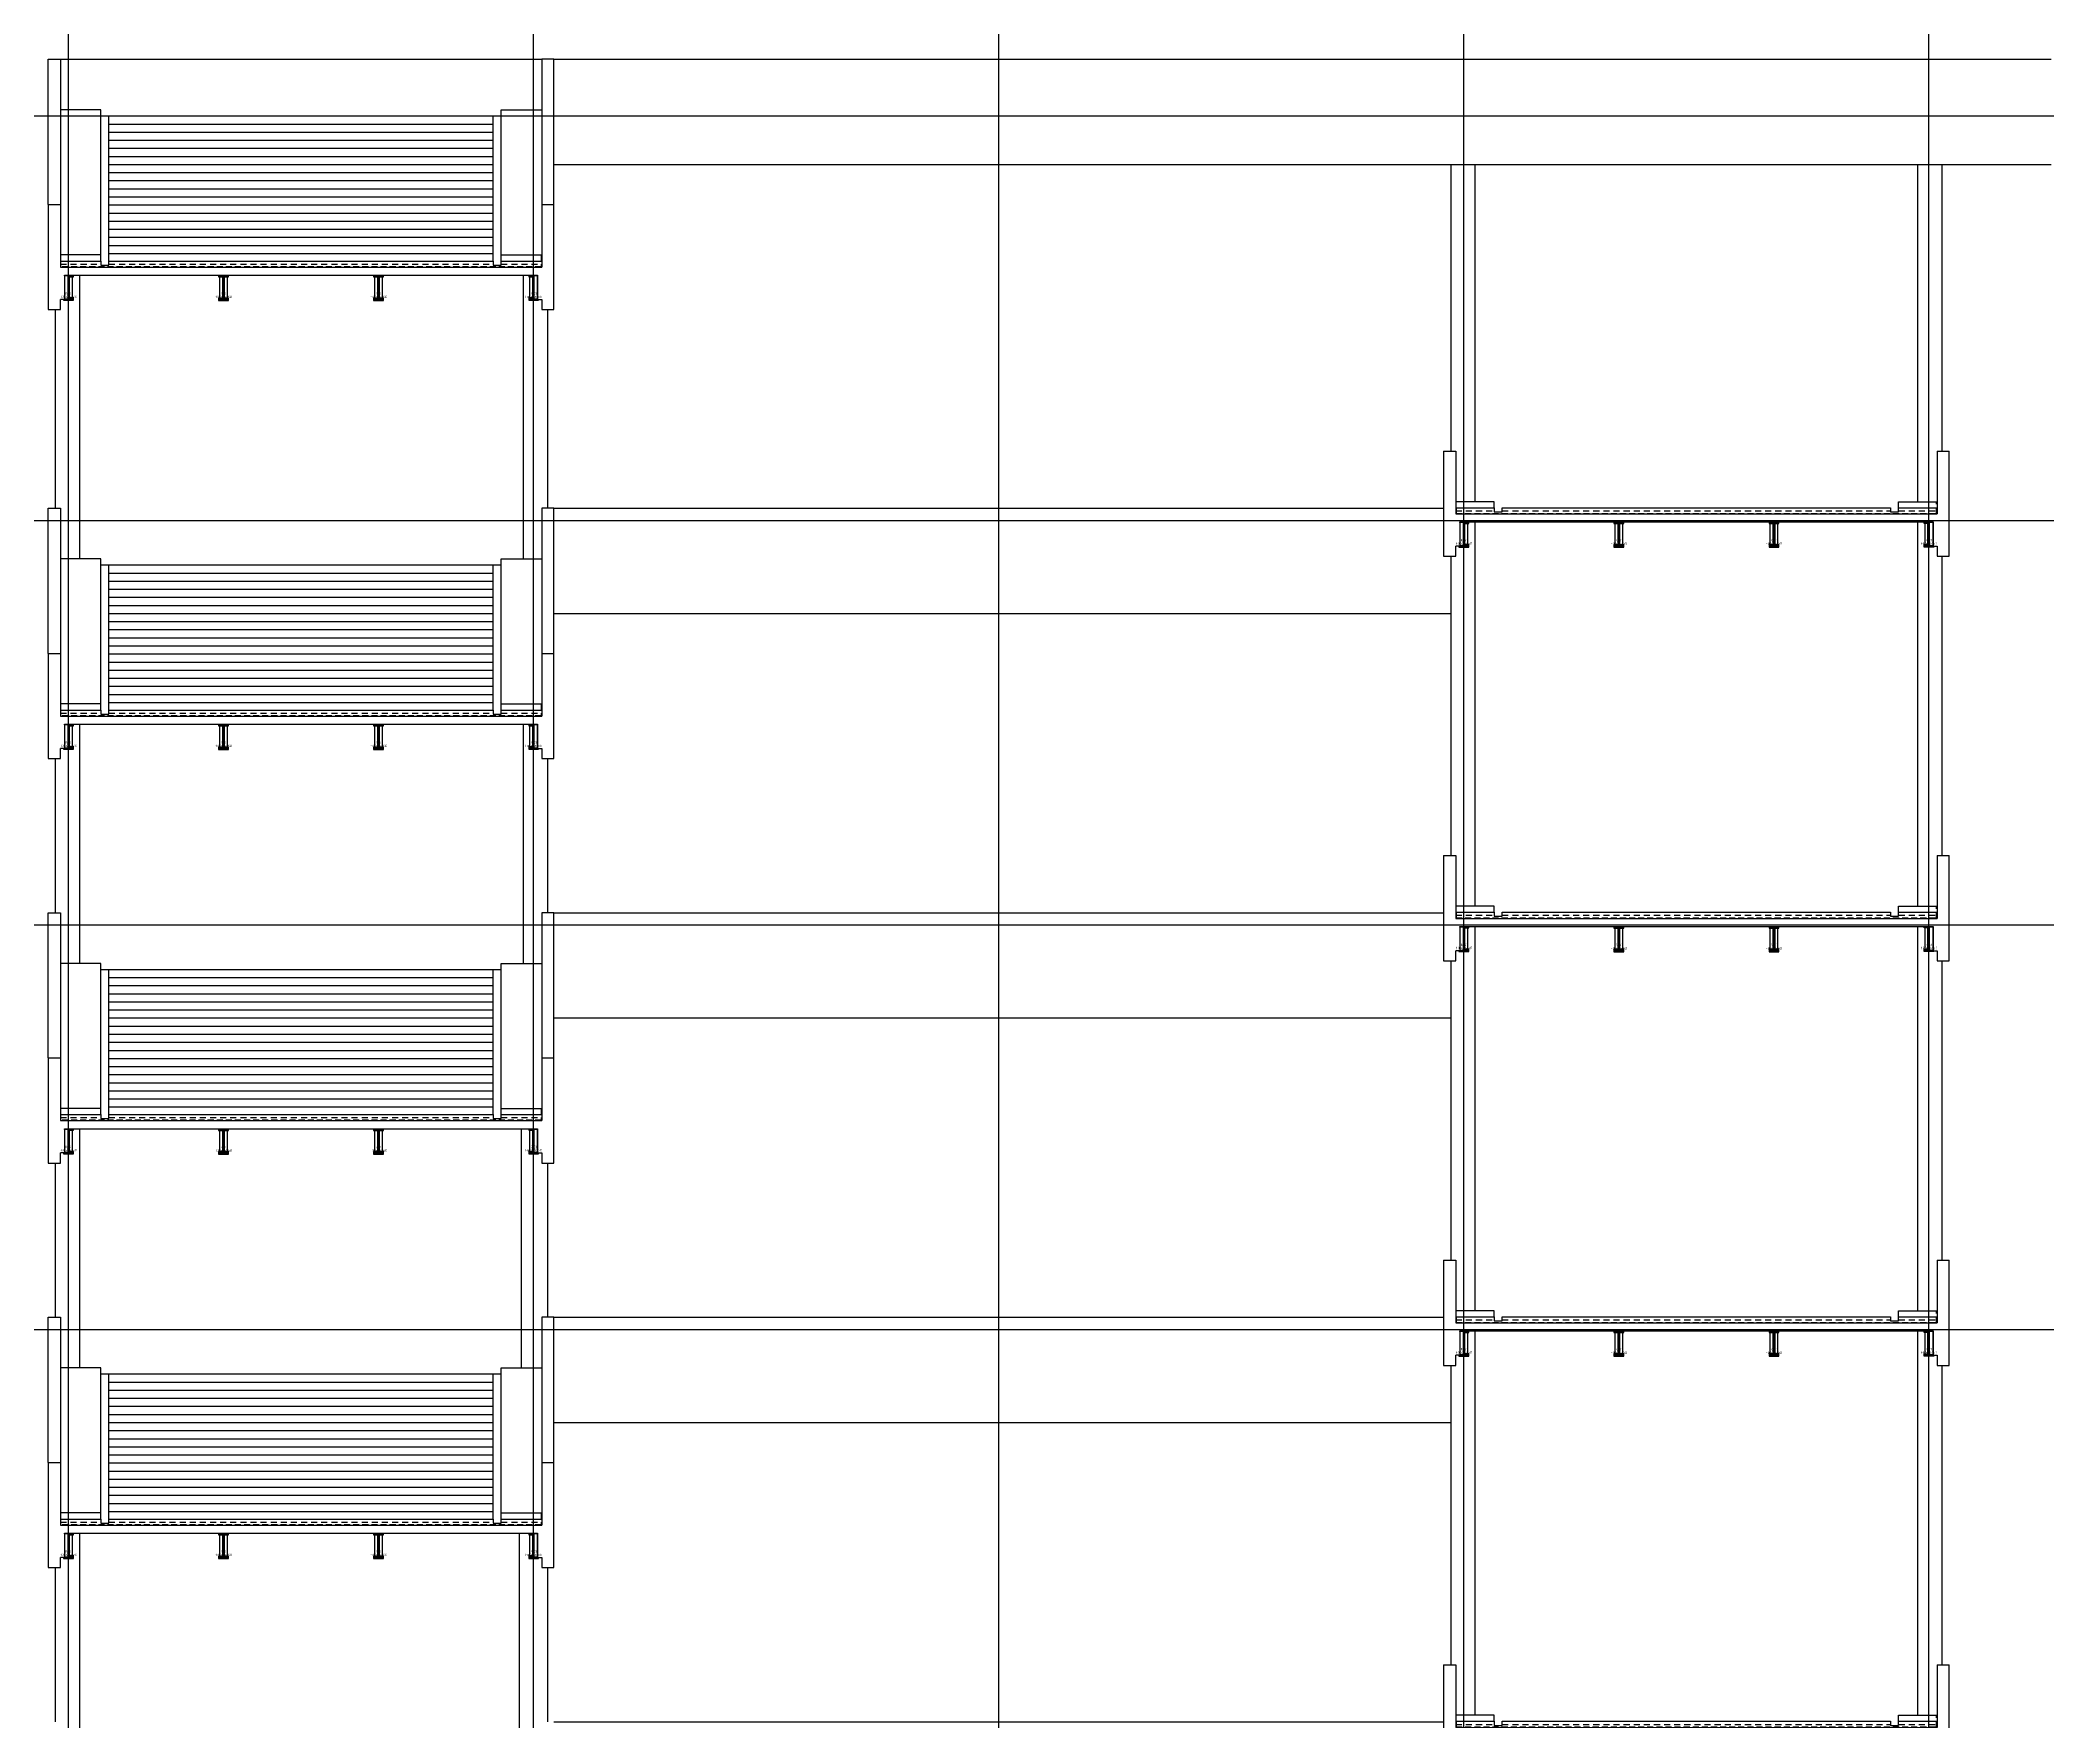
# Model space of a CAD drawing. Header units: millimetres. Extents: x 35054840 to 35483341, y -1288013 to -991013.
# Drawn here: x 35156326 to 35205965, y -1082459 to -1040886 of the extents above; entities that cross this region are included whole.
import ezdxf
from ezdxf.enums import TextEntityAlignment as Align

# ---------------------------------------------------------------- set-up
doc = ezdxf.new("R2010")
doc.units = ezdxf.units.MM
doc.header["$LTSCALE"] = 1000
doc.header["$MEASUREMENT"] = 0
doc.linetypes.add('DASHED', pattern=[0.75, 0.5, -0.25])
doc.linetypes.add('HID', pattern=[2.5, 1.5, -1])
doc.layers.get('0').update_dxf_attribs({"linetype": 'CONTINUOUS'})
doc.layers.get('Defpoints').update_dxf_attribs({"color": 161, "linetype": 'CONTINUOUS'})
for name, color, linetype in [('02-COL', 2, 'CONTINUOUS'), ('cen', 1, 'CONTINUOUS'), ('con', 2, 'CONTINUOUS'), ('ELE-8', 8, 'CONTINUOUS'), ('ELE5', 254, 'CONTINUOUS'), ('ELE9', 9, 'CONTINUOUS'), ('FIN', 9, 'CONTINUOUS'), ('FIN(내화피복)', 8, 'CONTINUOUS'), ('FIN(아스콘)', 3, 'CONTINUOUS'), ('STEEL', 5, 'CONTINUOUS'), ('stl', 3, 'CONTINUOUS'), ('wire-meshes', 1, 'CONTINUOUS')]:
    doc.layers.add(name, color=color, linetype=linetype)
doc.styles.add('TE', font='malgun_0.ttf')

# ---------------------------------------------------------------- blocks, each defined once
blk = doc.blocks.new('sdfdfgdfgdfg')
at = {"layer": 'cen', "ltscale": 0.1}
for p, q in [((34514939, -193275), (34514939, -106382)), ((34526439, -193275), (34526439, -106382)), ((34537939, -193275), (34537939, -106382)), ((34549439, -193275), (34549439, -106382)), ((34560939, -193275), (34560939, -106382))]:
    blk.add_line(p, q, dxfattribs=at)
at = {"layer": 'cen', "ltscale": 5}
for p, q in [((34490299, -116175), (34770828, -116175)), ((34490299, -126175), (34770828, -126175)), ((34490299, -136175), (34770828, -136175)), ((34490299, -146175), (34770828, -146175))]:
    blk.add_line(p, q, dxfattribs=at)
blk = doc.blocks.new('A$C426f83c9')
at = {"layer": '02-COL', "ltscale": 0.1}
for points in [[(400, 800), (400, 200), (300, 200)], [(12100, 800), (12100, 200), (12200, 200)], [(0, -50), (300, -50), (300, 200)], [(12200, 200), (12200, -50), (12500, -50)]]:
    blk.add_lwpolyline(points, dxfattribs=at)
at = {"layer": 'con', "ltscale": 0.1}
for p, q in [((0, 2550), (300, 2550)), ((300, 1000), (12200, 1000))]:
    blk.add_line(p, q, dxfattribs=at)
for points in [[(0, 2550), (0, -50)], [(300, 2550), (300, 1000)], [(12200, 2550), (12200, 1000)], [(12200, 2550), (12500, 2550)], [(12500, -50), (12500, 2550)], [(400, 800), (12100, 800)]]:
    blk.add_lwpolyline(points, dxfattribs=at)
at = {"layer": 'ELE-8', "color": 253, "ltscale": 0.1}
for p, q in [((1300, 4737), (11200, 4737)), ((1500, 1150), (1500, 4737)), ((1500, 4537), (11000, 4537)), ((11000, 1150), (11000, 4737)), ((1500, 4337), (11000, 4337)), ((1500, 4137), (11000, 4137)), ((1500, 3937), (11000, 3937)), ((1500, 3737), (11000, 3737)), ((1500, 3537), (11000, 3537)), ((1500, 3337), (11000, 3337)), ((1500, 3137), (11000, 3137)), ((1500, 2937), (11000, 2937)), ((1500, 2737), (11000, 2737)), ((1500, 2537), (11000, 2537)), ((1500, 2337), (11000, 2337)), ((1500, 2137), (11000, 2137)), ((1500, 1937), (11000, 1937)), ((1500, 1737), (11000, 1737)), ((1500, 1537), (11000, 1537)), ((1500, 1337), (11000, 1337))]:
    blk.add_line(p, q, dxfattribs=at)
for points in [[(0, 2550), (0, 6137), (300, 6137), (300, 2550)], [(12500, 2550), (12500, 6137), (12200, 6137), (12200, 2550)], [(1300, 1300), (1300, 4887), (300, 4887)], [(11200, 1300), (11200, 4887), (12200, 4887)]]:
    blk.add_lwpolyline(points, dxfattribs=at)
at = {"layer": 'ELE9', "linetype": 'DASHED', "ltscale": 0.3}
blk.add_lwpolyline([(12190, 1300), (12190, 1010), (310, 1010), (310, 1300)], dxfattribs=at)
at = {"layer": 'FIN'}
for p, q in [((300, 1150), (1300, 1150)), ((1500, 1150), (11000, 1150)), ((11200, 1150), (12200, 1150))]:
    blk.add_line(p, q, dxfattribs=at)
for points in [[(1300, 1150), (1300, 1050), (1500, 1050), (1500, 1150)], [(11000, 1150), (11000, 1050), (11200, 1050), (11200, 1150)]]:
    blk.add_lwpolyline(points, dxfattribs=at)
at = {"layer": 'FIN(아스콘)'}
for p, q in [((1300, 1300), (300, 1300)), ((1300, 1150), (1300, 1300)), ((11200, 1150), (11200, 1300)), ((11200, 1300), (12200, 1300))]:
    blk.add_line(p, q, dxfattribs=at)
at = {"layer": 'wire-meshes', "linetype": 'HID', "ltscale": 0.1}
for p, q in [((300, 1075), (1300, 1075)), ((1500, 1075), (11000, 1075)), ((11200, 1075), (12200, 1075))]:
    blk.add_line(p, q, dxfattribs=at)
blk = doc.blocks.new('SKLDJGKFGHGHJJH')
at = {"layer": '02-COL', "ltscale": 0.1}
for points in [[(35611426, -1082796), (35611426, -1083396), (35611326, -1083396)], [(35623126, -1082796), (35623126, -1083396), (35623226, -1083396)], [(35611026, -1083646), (35611326, -1083646), (35611326, -1083396)], [(35623226, -1083396), (35623226, -1083646), (35623526, -1083646)]]:
    blk.add_lwpolyline(points, dxfattribs=at)
at = {"layer": 'con', "ltscale": 0.1}
for p, q in [((35611026, -1081046), (35611326, -1081046)), ((35611326, -1082596), (35623226, -1082596))]:
    blk.add_line(p, q, dxfattribs=at)
for points in [[(35611026, -1081046), (35611026, -1083646)], [(35611326, -1081046), (35611326, -1082596)], [(35623226, -1081046), (35623226, -1082596)], [(35623226, -1081046), (35623526, -1081046)], [(35623526, -1083646), (35623526, -1081046)], [(35611426, -1082796), (35623126, -1082796)]]:
    blk.add_lwpolyline(points, dxfattribs=at)
at = {"layer": 'ELE9', "linetype": 'DASHED', "ltscale": 0.3}
blk.add_lwpolyline([(35611336, -1082446), (35611336, -1082586), (35623216, -1082586), (35623216, -1082296)], dxfattribs=at)
at = {"layer": 'FIN'}
for p, q in [((35611326, -1082446), (35612276, -1082446)), ((35612476, -1082446), (35622076, -1082446)), ((35622276, -1082446), (35623226, -1082446))]:
    blk.add_line(p, q, dxfattribs=at)
for points in [[(35612276, -1082446), (35612276, -1082546), (35612476, -1082546), (35612476, -1082446)], [(35622076, -1082446), (35622076, -1082546), (35622276, -1082546), (35622276, -1082446)]]:
    blk.add_lwpolyline(points, dxfattribs=at)
at = {"layer": 'FIN(아스콘)'}
for p, q in [((35612276, -1082296), (35611326, -1082296)), ((35612276, -1082446), (35612276, -1082296)), ((35622276, -1082446), (35622276, -1082296)), ((35622276, -1082296), (35623226, -1082296))]:
    blk.add_line(p, q, dxfattribs=at)
at = {"layer": 'wire-meshes', "linetype": 'HID', "ltscale": 0.1}
for p, q in [((35611326, -1082521), (35612276, -1082521)), ((35612476, -1082521), (35622076, -1082521)), ((35622276, -1082521), (35623226, -1082521))]:
    blk.add_line(p, q, dxfattribs=at)
blk = doc.blocks.new('*U229')
at = {"layer": 'Defpoints'}
for p, q in [((-100.5, 283), (-100.5, -283)), ((-6, 0), (6, 0)), ((100.5, -283), (100.5, 283))]:
    blk.add_line(p, q, dxfattribs=at)
at = {"layer": 'STEEL', "color": 0, "linetype": 'ByBlock', "ltscale": 0.5}
for p, q in [((-6, 283), (-100.5, 283)), ((-6, -283), (-6, 283)), ((100.5, 283), (6, 283)), ((6, 283), (6, -283)), ((-100.5, -283), (-6, -283)), ((6, -283), (100.5, -283))]:
    blk.add_line(p, q, dxfattribs=at)
for points in [[(-100.5, 283), (-100.5, 303), (100.5, 303), (100.5, 283)], [(100.5, -283), (100.5, -303), (-100.5, -303), (-100.5, -283)]]:
    blk.add_lwpolyline(points, dxfattribs=at)
blk = doc.blocks.new('RaSB1')
at = {"layer": 'stl'}
blk.add_blockref('*U229', (0, -303), dxfattribs=at)
at = {"layer": 'Defpoints', "style": 'TE', "width": 0.5}
for s, p in [('RaSB1', (2, -455)), ('H-606x201x12x20', (2, -536))]:
    blk.add_text(s, height=60, dxfattribs=at).set_placement(p, align=Align.MIDDLE_CENTER)
blk = doc.blocks.new('*U46')
at = {"layer": 'Defpoints'}
for p, q in [((-100, 283), (-100, -283)), ((-5.5, 0), (5.5, 0)), ((100, -283), (100, 283))]:
    blk.add_line(p, q, dxfattribs=at)
at = {"layer": 'STEEL', "color": 0, "linetype": 'ByBlock', "ltscale": 0.5}
for p, q in [((-5.5, 283), (-100, 283)), ((-5.5, -283), (-5.5, 283)), ((100, 283), (5.5, 283)), ((5.5, 283), (5.5, -283)), ((-100, -283), (-5.5, -283)), ((5.5, -283), (100, -283))]:
    blk.add_line(p, q, dxfattribs=at)
for points in [[(-100, 283), (-100, 300), (100, 300), (100, 283)], [(100, -283), (100, -300), (-100, -300), (-100, -283)]]:
    blk.add_lwpolyline(points, dxfattribs=at)
blk = doc.blocks.new('RaSG1')
at = {"layer": 'stl'}
blk.add_blockref('*U46', (0, -300), dxfattribs=at)
at = {"layer": 'Defpoints', "style": 'TE', "width": 0.5}
for s, p in [('RaSG1', (2, -452)), ('H-600x200x11x17', (2, -533))]:
    blk.add_text(s, height=60, dxfattribs=at).set_placement(p, align=Align.MIDDLE_CENTER)
blk = doc.blocks.new('sdfsdfdfgdfg')
at = {"layer": 'ELE-8', "color": 253, "ltscale": 0.1}
for points in [[(34710826, -184690), (34722726, -184690)], [(34723026, -184690), (34760051, -184690)], [(34723026, -187290), (34760051, -187290)], [(34723026, -195790), (34745026, -195790)], [(34723026, -198390), (34745201, -198390)], [(34723026, -205790), (34745026, -205790)], [(34723026, -208390), (34745201, -208390)], [(34723026, -215790), (34745026, -215790)], [(34723026, -218390), (34745201, -218390)], [(34723026, -225790), (34745026, -225790)]]:
    blk.add_lwpolyline(points, dxfattribs=at)
at = {"layer": 'ELE5', "ltscale": 1000}
for points in [[(34745201, -187290), (34745201, -194377)], [(34745801, -187290), (34745801, -195627)], [(34756751, -195627), (34756751, -187290)], [(34757351, -194377), (34757351, -187290)], [(34711301, -190027), (34711301, -197040)], [(34722276, -197040), (34722276, -190027)], [(34710701, -190877), (34710701, -195790)], [(34722876, -195790), (34722876, -190877)], [(34745801, -196127), (34745801, -205627)], [(34756751, -205627), (34756751, -196127)], [(34745201, -196977), (34745201, -204377)], [(34757351, -204377), (34757351, -196977)], [(34711301, -201127), (34711301, -207040)], [(34722276, -207040), (34722276, -201127)], [(34710701, -201977), (34710701, -205790)], [(34722876, -205790), (34722876, -201977)], [(34745801, -206127), (34745801, -215627)], [(34756751, -215627), (34756751, -206127)], [(34745201, -206977), (34745201, -214377)], [(34757351, -214377), (34757351, -206977)], [(34711301, -211127), (34711301, -217040)], [(34722226, -217040), (34722226, -211127)], [(34710701, -211977), (34710701, -215790)], [(34722876, -215790), (34722876, -211977)], [(34745801, -216127), (34745801, -225627)], [(34756751, -225627), (34756751, -216127)], [(34745201, -216977), (34745201, -224377)], [(34757351, -224377), (34757351, -216977)], [(34711301, -221127), (34711301, -227040)], [(34722176, -227040), (34722176, -221127)], [(34710701, -221977), (34710701, -225790)], [(34722876, -225790), (34722876, -221977)]]:
    blk.add_lwpolyline(points, dxfattribs=at)
at = {"ltscale": 0.1}
for name, p in [('A$C426f83c9', (34710526, -190827)), ('SKLDJGKFGHGHJJH', (-866000, 886669)), ('A$C426f83c9', (34710526, -201927)), ('SKLDJGKFGHGHJJH', (-866000, 876669)), ('A$C426f83c9', (34710526, -211927)), ('SKLDJGKFGHGHJJH', (-866000, 866669)), ('A$C426f83c9', (34710526, -221927)), ('SKLDJGKFGHGHJJH', (-866000, 856669))]:
    blk.add_blockref(name, p, dxfattribs=at)
at = {"layer": '02-COL'}
for name, p in [('RaSG1', (34711026, -190027)), ('RaSB1', (34714859, -190027)), ('RaSB1', (34718692, -190027)), ('RaSG1', (34722526, -190027)), ('RaSG1', (34745526, -196127)), ('RaSB1', (34749359, -196127)), ('RaSB1', (34753192, -196127)), ('RaSG1', (34757026, -196127)), ('RaSG1', (34711026, -201127)), ('RaSB1', (34714859, -201127)), ('RaSB1', (34718692, -201127)), ('RaSG1', (34722526, -201127)), ('RaSG1', (34745526, -206127)), ('RaSB1', (34749359, -206127)), ('RaSB1', (34753192, -206127)), ('RaSG1', (34757026, -206127)), ('RaSG1', (34711026, -211127)), ('RaSB1', (34714859, -211127)), ('RaSB1', (34718692, -211127)), ('RaSG1', (34722526, -211127)), ('RaSG1', (34745526, -216127)), ('RaSB1', (34749359, -216127)), ('RaSB1', (34753192, -216127)), ('RaSG1', (34757026, -216127)), ('RaSG1', (34711026, -221127)), ('RaSB1', (34714859, -221127)), ('RaSB1', (34718692, -221127)), ('RaSG1', (34722526, -221127))]:
    blk.add_blockref(name, p, dxfattribs=at)

msp = doc.modelspace()

# ---------------------------------------------------------------- linework, layer by layer
at = {"layer": 'FIN(내화피복)', "ltscale": 10000}
for points in [[(35156904.8, -1047295.9), (35156904.8, -1047316.9), (35157146.8, -1047316.9), (35157146.8, -1047257.9), (35157052.3, -1047257.9), (35157052.3, -1046733.9), (35157146.8, -1046733.9), (35157146.8, -1046695.9)], [(35160737.6, -1046695.9), (35160737.6, -1046736.9), (35160832.1, -1046736.9), (35160832.1, -1047260.9), (35160737.6, -1047260.9), (35160737.6, -1047322.9), (35160980.6, -1047322.9), (35160980.6, -1047260.9), (35160886.1, -1047260.9), (35160886.1, -1046736.9), (35160980.6, -1046736.9), (35160980.6, -1046695.9)], [(35164571, -1046695.9), (35164571, -1046736.9), (35164665.5, -1046736.9), (35164665.5, -1047260.9), (35164571, -1047260.9), (35164571, -1047322.9), (35164814, -1047322.9), (35164814, -1047260.9), (35164719.5, -1047260.9), (35164719.5, -1046736.9), (35164814, -1046736.9), (35164814, -1046695.9)], [(35168404.8, -1046695.9), (35168404.8, -1046733.9), (35168499.3, -1046733.9), (35168499.3, -1047257.9), (35168404.8, -1047257.9), (35168404.8, -1047316.9), (35168646.8, -1047316.9), (35168646.8, -1047295.9)], [(35191404.8, -1053395.9), (35191404.8, -1053416.9), (35191646.8, -1053416.9), (35191646.8, -1053357.9), (35191552.3, -1053357.9), (35191552.3, -1052833.9), (35191646.8, -1052833.9), (35191646.8, -1052795.9)], [(35195237.6, -1052795.9), (35195237.6, -1052836.9), (35195332.1, -1052836.9), (35195332.1, -1053360.9), (35195237.6, -1053360.9), (35195237.6, -1053422.9), (35195480.6, -1053422.9), (35195480.6, -1053360.9), (35195386.1, -1053360.9), (35195386.1, -1052836.9), (35195480.6, -1052836.9), (35195480.6, -1052795.9)], [(35199071, -1052795.9), (35199071, -1052836.9), (35199165.5, -1052836.9), (35199165.5, -1053360.9), (35199071, -1053360.9), (35199071, -1053422.9), (35199314, -1053422.9), (35199314, -1053360.9), (35199219.5, -1053360.9), (35199219.5, -1052836.9), (35199314, -1052836.9), (35199314, -1052795.9)], [(35203146.8, -1053395.9), (35203146.8, -1053416.9), (35202904.8, -1053416.9), (35202904.8, -1053357.9), (35202999.3, -1053357.9), (35202999.3, -1052833.9), (35202904.8, -1052833.9), (35202904.8, -1052795.9)], [(35156904.8, -1058395.9), (35156904.8, -1058416.9), (35157146.8, -1058416.9), (35157146.8, -1058357.9), (35157052.3, -1058357.9), (35157052.3, -1057833.9), (35157146.8, -1057833.9), (35157146.8, -1057795.9)], [(35160737.6, -1057795.9), (35160737.6, -1057836.9), (35160832.1, -1057836.9), (35160832.1, -1058360.9), (35160737.6, -1058360.9), (35160737.6, -1058422.9), (35160980.6, -1058422.9), (35160980.6, -1058360.9), (35160886.1, -1058360.9), (35160886.1, -1057836.9), (35160980.6, -1057836.9), (35160980.6, -1057795.9)], [(35164571, -1057795.9), (35164571, -1057836.9), (35164665.5, -1057836.9), (35164665.5, -1058360.9), (35164571, -1058360.9), (35164571, -1058422.9), (35164814, -1058422.9), (35164814, -1058360.9), (35164719.5, -1058360.9), (35164719.5, -1057836.9), (35164814, -1057836.9), (35164814, -1057795.9)], [(35168404.8, -1057795.9), (35168404.8, -1057833.9), (35168499.3, -1057833.9), (35168499.3, -1058357.9), (35168404.8, -1058357.9), (35168404.8, -1058416.9), (35168646.8, -1058416.9), (35168646.8, -1058395.9)], [(35191404.8, -1063395.9), (35191404.8, -1063416.9), (35191646.8, -1063416.9), (35191646.8, -1063357.9), (35191552.3, -1063357.9), (35191552.3, -1062833.9), (35191646.8, -1062833.9), (35191646.8, -1062795.9)], [(35195237.6, -1062795.9), (35195237.6, -1062836.9), (35195332.1, -1062836.9), (35195332.1, -1063360.9), (35195237.6, -1063360.9), (35195237.6, -1063422.9), (35195480.6, -1063422.9), (35195480.6, -1063360.9), (35195386.1, -1063360.9), (35195386.1, -1062836.9), (35195480.6, -1062836.9), (35195480.6, -1062795.9)], [(35199071, -1062795.9), (35199071, -1062836.9), (35199165.5, -1062836.9), (35199165.5, -1063360.9), (35199071, -1063360.9), (35199071, -1063422.9), (35199314, -1063422.9), (35199314, -1063360.9), (35199219.5, -1063360.9), (35199219.5, -1062836.9), (35199314, -1062836.9), (35199314, -1062795.9)], [(35203146.8, -1063395.9), (35203146.8, -1063416.9), (35202904.8, -1063416.9), (35202904.8, -1063357.9), (35202999.3, -1063357.9), (35202999.3, -1062833.9), (35202904.8, -1062833.9), (35202904.8, -1062795.9)], [(35156904.8, -1068395.9), (35156904.8, -1068416.9), (35157146.8, -1068416.9), (35157146.8, -1068357.9), (35157052.3, -1068357.9), (35157052.3, -1067833.9), (35157146.8, -1067833.9), (35157146.8, -1067795.9)], [(35160737.6, -1067795.9), (35160737.6, -1067836.9), (35160832.1, -1067836.9), (35160832.1, -1068360.9), (35160737.6, -1068360.9), (35160737.6, -1068422.9), (35160980.6, -1068422.9), (35160980.6, -1068360.9), (35160886.1, -1068360.9), (35160886.1, -1067836.9), (35160980.6, -1067836.9), (35160980.6, -1067795.9)], [(35164571, -1067795.9), (35164571, -1067836.9), (35164665.5, -1067836.9), (35164665.5, -1068360.9), (35164571, -1068360.9), (35164571, -1068422.9), (35164814, -1068422.9), (35164814, -1068360.9), (35164719.5, -1068360.9), (35164719.5, -1067836.9), (35164814, -1067836.9), (35164814, -1067795.9)], [(35168404.8, -1067795.9), (35168404.8, -1067833.9), (35168499.3, -1067833.9), (35168499.3, -1068357.9), (35168404.8, -1068357.9), (35168404.8, -1068416.9), (35168646.8, -1068416.9), (35168646.8, -1068395.9)], [(35191404.8, -1073395.9), (35191404.8, -1073416.9), (35191646.8, -1073416.9), (35191646.8, -1073357.9), (35191552.3, -1073357.9), (35191552.3, -1072833.9), (35191646.8, -1072833.9), (35191646.8, -1072795.9)], [(35195237.6, -1072795.9), (35195237.6, -1072836.9), (35195332.1, -1072836.9), (35195332.1, -1073360.9), (35195237.6, -1073360.9), (35195237.6, -1073422.9), (35195480.6, -1073422.9), (35195480.6, -1073360.9), (35195386.1, -1073360.9), (35195386.1, -1072836.9), (35195480.6, -1072836.9), (35195480.6, -1072795.9)], [(35199071, -1072795.9), (35199071, -1072836.9), (35199165.5, -1072836.9), (35199165.5, -1073360.9), (35199071, -1073360.9), (35199071, -1073422.9), (35199314, -1073422.9), (35199314, -1073360.9), (35199219.5, -1073360.9), (35199219.5, -1072836.9), (35199314, -1072836.9), (35199314, -1072795.9)], [(35203146.8, -1073395.9), (35203146.8, -1073416.9), (35202904.8, -1073416.9), (35202904.8, -1073357.9), (35202999.3, -1073357.9), (35202999.3, -1072833.9), (35202904.8, -1072833.9), (35202904.8, -1072795.9)], [(35156904.8, -1078395.9), (35156904.8, -1078416.9), (35157146.8, -1078416.9), (35157146.8, -1078357.9), (35157052.3, -1078357.9), (35157052.3, -1077833.9), (35157146.8, -1077833.9), (35157146.8, -1077795.9)], [(35160737.6, -1077795.9), (35160737.6, -1077836.9), (35160832.1, -1077836.9), (35160832.1, -1078360.9), (35160737.6, -1078360.9), (35160737.6, -1078422.9), (35160980.6, -1078422.9), (35160980.6, -1078360.9), (35160886.1, -1078360.9), (35160886.1, -1077836.9), (35160980.6, -1077836.9), (35160980.6, -1077795.9)], [(35164571, -1077795.9), (35164571, -1077836.9), (35164665.5, -1077836.9), (35164665.5, -1078360.9), (35164571, -1078360.9), (35164571, -1078422.9), (35164814, -1078422.9), (35164814, -1078360.9), (35164719.5, -1078360.9), (35164719.5, -1077836.9), (35164814, -1077836.9), (35164814, -1077795.9)], [(35168404.8, -1077795.9), (35168404.8, -1077833.9), (35168499.3, -1077833.9), (35168499.3, -1078357.9), (35168404.8, -1078357.9), (35168404.8, -1078416.9), (35168646.8, -1078416.9), (35168646.8, -1078395.9)]]:
    msp.add_lwpolyline(points, dxfattribs=at)

# ---------------------------------------------------------------- block references
msp.add_blockref('sdfdfgdfgdfg', (642087, -926584.2))
at = {"layer": 'wire-meshes', "linetype": 'HID', "ltscale": 0.1}
msp.add_blockref('sdfsdfdfgdfg', (446000, -856668.8), dxfattribs=at)

doc.saveas('drawing.dxf')
